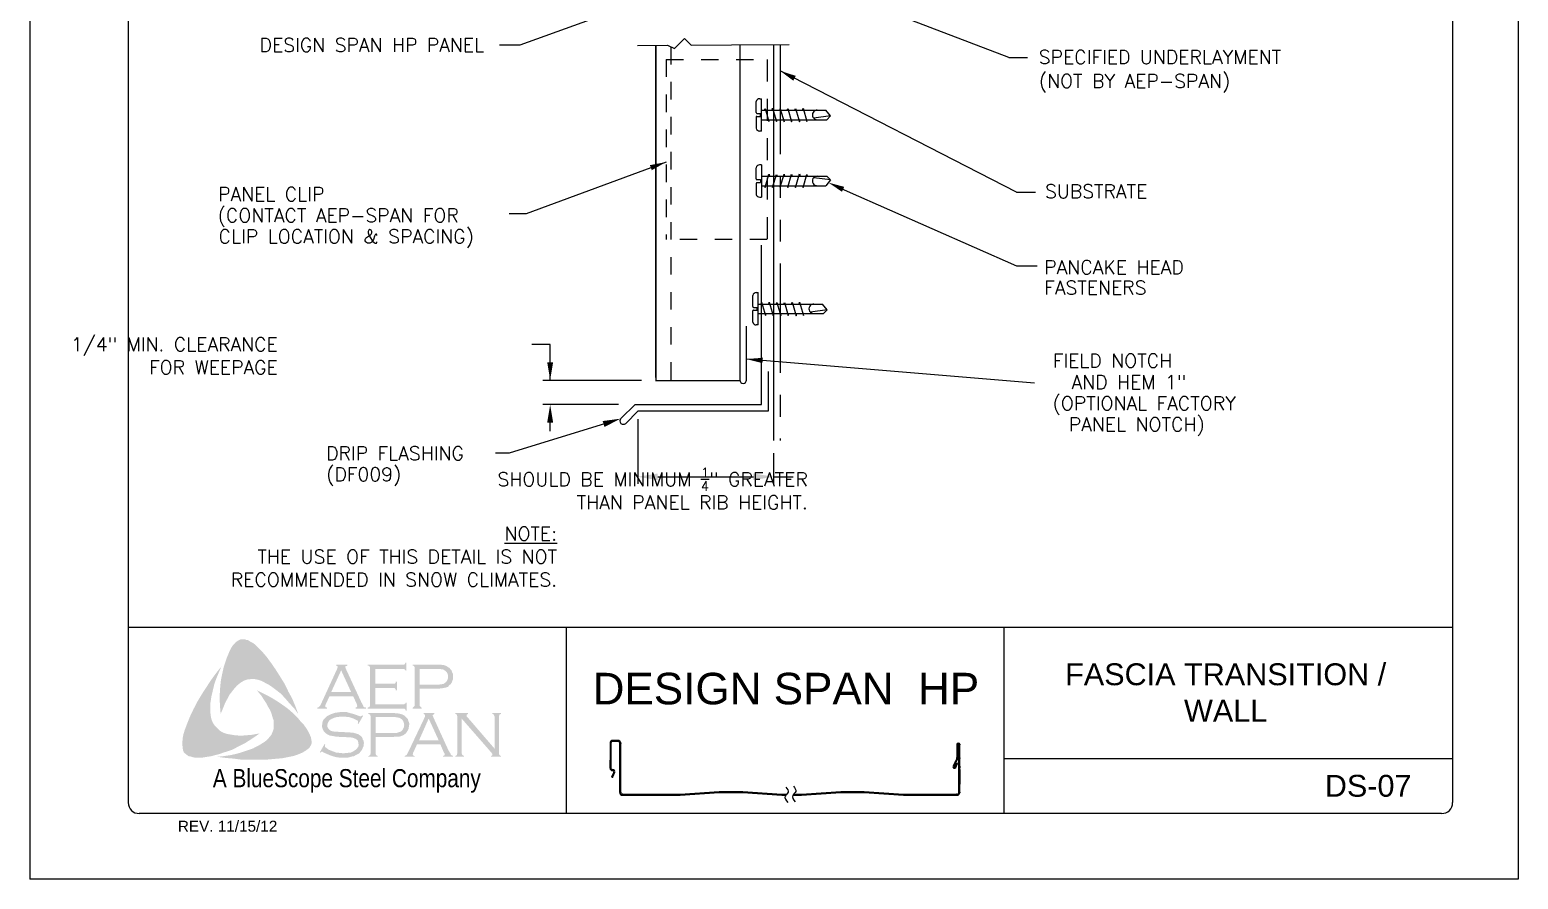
# Model space of a CAD drawing. Extents: x 109.9 to 118.4, y -14.4 to -3.4.
# Drawn here: x 109.86 to 118.36, y -14.43 to -9.58 of the extents above; entities that cross this region are included whole.
import ezdxf
from ezdxf.enums import TextEntityAlignment as Align

# ---------------------------------------------------------------- set-up
doc = ezdxf.new("R2010")
doc.units = 0
doc.header["$LTSCALE"] = 0.5
doc.header["$MEASUREMENT"] = 0
doc.linetypes.add('HIDDEN', pattern=[0.375, 0.25, -0.125])
doc.linetypes.add('PHANTOM', pattern=[2.5, 1.25, -0.25, 0.25, -0.25, 0.25, -0.25])
doc.layers.get('0').update_dxf_attribs({"linetype": 'CONTINUOUS'})
for name, color, linetype in [('BORDER', 9, 'CONTINUOUS'), ('DIM', 4, 'CONTINUOUS'), ('DWG', 2, 'CONTINUOUS'), ('LAYER_1', 160, 'CONTINUOUS')]:
    doc.layers.add(name, color=color, linetype=linetype)
doc.styles.add('ROMAND', font='romand.shx')
doc.styles.get("Standard").update_dxf_attribs({"font": 'romans.shx'})
doc.styles.add('STD', font='simplex.shx', dxfattribs={"height": 0.125})

# ---------------------------------------------------------------- blocks, each defined once
blk = doc.blocks.new('Blue Logo')
at = {"layer": 'LAYER_1'}
for points in [[(-1.7113, 0.8965), (-1.6829, 0.8581), (-1.6566, 0.8197), (-1.6323, 0.7812), (-1.606, 0.7387), (-1.5858, 0.6962), (-1.5635, 0.6557), (-1.5453, 0.6112), (-1.5291, 0.5687), (-1.5514, 0.5991), (-1.5777, 0.6274), (-1.602, 0.6557), (-1.6283, 0.6841), (-1.6566, 0.7063), (-1.687, 0.7286), (-1.7032, 0.7387), (-1.7193, 0.7468), (-1.7376, 0.7569), (-1.7558, 0.763), (-1.774, 0.767), (-1.7881, 0.7691), (-1.8064, 0.767), (-1.8225, 0.765), (-1.8387, 0.7589), (-1.8529, 0.7509), (-1.8671, 0.7407), (-1.8792, 0.7306), (-1.8954, 0.7124), (-1.9096, 0.6942), (-1.9237, 0.676), (-1.9338, 0.6557), (-1.946, 0.6335), (-1.9541, 0.6133), (-1.9723, 0.5687), (-1.9763, 0.6133), (-1.9784, 0.6618), (-1.9763, 0.7063), (-1.9723, 0.7529), (-1.9642, 0.7954), (-1.9541, 0.8399), (-1.9399, 0.8824), (-1.9237, 0.9228), (-1.9116, 0.9471), (-1.9035, 0.9593), (-1.8934, 0.9694), (-1.8853, 0.9795), (-1.8731, 0.9876), (-1.861, 0.9937), (-1.8468, 0.9957), (-1.8367, 0.9957), (-1.8266, 0.9916), (-1.8144, 0.9896), (-1.8064, 0.9836), (-1.7861, 0.9734), (-1.7699, 0.9593), (-1.7537, 0.9431), (-1.7376, 0.9269), (-1.7113, 0.8965)], [(-1.09, 0.7165), (-1.09, 0.6234), (-0.9302, 0.6234), (-0.9241, 0.6234), (-0.9201, 0.6274), (-0.916, 0.6294), (-0.916, 0.6335), (-0.91, 0.6335), (-0.91, 0.587), (-0.916, 0.587), (-0.916, 0.593), (-0.9201, 0.5971), (-0.9241, 0.5991), (-0.9302, 0.5991), (-1.1325, 0.5991), (-1.1325, 0.6052), (-1.1244, 0.6072), (-1.1224, 0.6112), (-1.1204, 0.6133), (-1.1204, 0.6214), (-1.1204, 0.8298), (-1.1204, 0.8358), (-1.1224, 0.8399), (-1.1265, 0.8439), (-1.1325, 0.8439), (-1.1325, 0.85), (-0.9322, 0.85), (-0.9261, 0.85), (-0.9221, 0.852), (-0.9201, 0.8561), (-0.916, 0.8621), (-0.912, 0.8621), (-0.912, 0.8156), (-0.916, 0.8156), (-0.9201, 0.8217), (-0.9221, 0.8237), (-0.9261, 0.8257), (-0.9322, 0.8257), (-1.09, 0.8257), (-1.09, 0.7407), (-0.9868, 0.7407), (-0.9808, 0.7407), (-0.9767, 0.7428), (-0.9727, 0.7468), (-0.9727, 0.7529), (-0.9646, 0.7529), (-0.9646, 0.7043), (-0.9727, 0.7043), (-0.9727, 0.7104), (-0.9767, 0.7144), (-0.9808, 0.7165), (-0.9868, 0.7165), (-1.09, 0.7165)], [(-2.0289, 0.5566), (-2.0249, 0.5384), (-2.0188, 0.5222), (-2.0107, 0.508), (-1.9986, 0.4939), (-1.9864, 0.4817), (-1.9723, 0.4696), (-1.9561, 0.4615), (-1.9399, 0.4554), (-1.9176, 0.4514), (-1.8934, 0.4473), (-1.8691, 0.4453), (-1.8448, 0.4453), (-1.8205, 0.4473), (-1.7962, 0.4494), (-1.7497, 0.4574), (-1.7881, 0.4311), (-1.8286, 0.4048), (-1.8711, 0.3826), (-1.9116, 0.3623), (-1.9561, 0.3482), (-1.9784, 0.3401), (-2.0026, 0.334), (-2.0249, 0.3279), (-2.0492, 0.3239), (-2.0735, 0.3199), (-2.0957, 0.3199), (-2.122, 0.3199), (-2.1321, 0.3219), (-2.1443, 0.3259), (-2.1564, 0.3279), (-2.1645, 0.334), (-2.1746, 0.3421), (-2.1827, 0.3502), (-2.1868, 0.3603), (-2.1888, 0.3704), (-2.1908, 0.3907), (-2.1908, 0.4109), (-2.1888, 0.4332), (-2.1847, 0.4534), (-2.1787, 0.4736), (-2.1645, 0.5121), (-2.1463, 0.5566), (-2.1261, 0.5991), (-2.1038, 0.6416), (-2.0795, 0.6821), (-2.0532, 0.7225), (-2.0269, 0.763), (-1.9986, 0.8014), (-1.9682, 0.8399), (-1.9966, 0.7731), (-2.0087, 0.7387), (-2.0168, 0.7043), (-2.0249, 0.6699), (-2.031, 0.6315), (-2.031, 0.6133), (-2.031, 0.595), (-2.031, 0.5748), (-2.0289, 0.5566)], [(-1.4705, 0.4655), (-1.4603, 0.4433), (-1.4563, 0.4332), (-1.4543, 0.419), (-1.4522, 0.4069), (-1.4543, 0.3967), (-1.4603, 0.3846), (-1.4664, 0.3745), (-1.4826, 0.3623), (-1.5008, 0.3502), (-1.519, 0.3421), (-1.5393, 0.334), (-1.5595, 0.3279), (-1.5797, 0.3239), (-1.6202, 0.3158), (-1.6667, 0.3118), (-1.7113, 0.3077), (-1.7598, 0.3077), (-1.8064, 0.3077), (-1.8529, 0.3077), (-1.8994, 0.3138), (-1.946, 0.3178), (-1.9905, 0.3239), (-1.9541, 0.3279), (-1.9136, 0.334), (-1.8772, 0.3421), (-1.8387, 0.3543), (-1.8023, 0.3664), (-1.7861, 0.3725), (-1.7679, 0.3826), (-1.7517, 0.3907), (-1.7355, 0.4008), (-1.7193, 0.4109), (-1.7032, 0.4251), (-1.693, 0.4372), (-1.6829, 0.4494), (-1.6769, 0.4635), (-1.6708, 0.4797), (-1.6688, 0.4959), (-1.6688, 0.5121), (-1.6688, 0.5303), (-1.6748, 0.5445), (-1.6809, 0.5667), (-1.689, 0.589), (-1.7011, 0.6092), (-1.7113, 0.6294), (-1.7254, 0.6497), (-1.7376, 0.6699), (-1.7659, 0.7043), (-1.7254, 0.6841), (-1.6829, 0.6618), (-1.6404, 0.6355), (-1.6, 0.6072), (-1.5818, 0.593), (-1.5635, 0.5768), (-1.5453, 0.5586), (-1.5291, 0.5424), (-1.513, 0.5222), (-1.4968, 0.506), (-1.4826, 0.4858), (-1.4705, 0.4655)], [(-1.1588, 0.5586), (-1.1851, 0.5121), (-1.1892, 0.5141), (-1.1872, 0.5242), (-1.1872, 0.5283), (-1.1892, 0.5303), (-1.2013, 0.5364), (-1.2195, 0.5445), (-1.2378, 0.5505), (-1.258, 0.5526), (-1.2782, 0.5526), (-1.2944, 0.5526), (-1.3106, 0.5505), (-1.3248, 0.5465), (-1.3389, 0.5404), (-1.3491, 0.5343), (-1.3571, 0.5242), (-1.3612, 0.5161), (-1.3632, 0.504), (-1.3632, 0.4959), (-1.3592, 0.4878), (-1.3531, 0.4797), (-1.345, 0.4736), (-1.3349, 0.4696), (-1.3207, 0.4676), (-1.2782, 0.4655), (-1.2418, 0.4635), (-1.2155, 0.4615), (-1.2013, 0.4574), (-1.1872, 0.4534), (-1.1791, 0.4473), (-1.173, 0.4433), (-1.1669, 0.4372), (-1.1629, 0.4311), (-1.1609, 0.423), (-1.1568, 0.417), (-1.1548, 0.4069), (-1.1548, 0.3988), (-1.1568, 0.3826), (-1.1609, 0.3765), (-1.1629, 0.3684), (-1.1669, 0.3623), (-1.171, 0.3563), (-1.1831, 0.3421), (-1.1912, 0.3381), (-1.2013, 0.334), (-1.2094, 0.3279), (-1.2216, 0.3259), (-1.2438, 0.3199), (-1.2701, 0.3199), (-1.2985, 0.3199), (-1.3126, 0.3219), (-1.3268, 0.3259), (-1.3511, 0.334), (-1.3835, 0.3482), (-1.3936, 0.3543), (-1.3976, 0.3522), (-1.4017, 0.3482), (-1.4057, 0.3502), (-1.3794, 0.3967), (-1.3754, 0.3927), (-1.3774, 0.3826), (-1.3754, 0.3806), (-1.3713, 0.3765), (-1.3551, 0.3644), (-1.3349, 0.3563), (-1.3126, 0.3482), (-1.2924, 0.3462), (-1.2722, 0.3441), (-1.2499, 0.3462), (-1.2297, 0.3482), (-1.2135, 0.3563), (-1.2013, 0.3644), (-1.1932, 0.3725), (-1.1872, 0.3806), (-1.1851, 0.3887), (-1.1851, 0.3967), (-1.1872, 0.4089), (-1.1872, 0.4129), (-1.1912, 0.419), (-1.1993, 0.4251), (-1.2115, 0.4311), (-1.2216, 0.4332), (-1.2297, 0.4352), (-1.2843, 0.4372), (-1.3126, 0.4392), (-1.3349, 0.4433), (-1.3491, 0.4453), (-1.3652, 0.4534), (-1.3713, 0.4574), (-1.3754, 0.4615), (-1.3814, 0.4676), (-1.3855, 0.4736), (-1.3895, 0.4817), (-1.3915, 0.4878), (-1.3936, 0.4959), (-1.3936, 0.502), (-1.3915, 0.5161), (-1.3895, 0.5283), (-1.3835, 0.5384), (-1.3733, 0.5485), (-1.3652, 0.5566), (-1.3551, 0.5606), (-1.345, 0.5667), (-1.3329, 0.5708), (-1.3207, 0.5748), (-1.3066, 0.5768), (-1.2924, 0.5789), (-1.2762, 0.5789), (-1.2519, 0.5789), (-1.2297, 0.5728), (-1.2074, 0.5667), (-1.1811, 0.5566), (-1.173, 0.5546), (-1.169, 0.5566), (-1.1649, 0.5606), (-1.1588, 0.5586)], [(-0.5963, 0.5424), (-0.5963, 0.3462), (-0.5943, 0.3381), (-0.5923, 0.334), (-0.5882, 0.332), (-0.5822, 0.3279), (-0.5822, 0.3239), (-0.6327, 0.3239), (-0.6327, 0.3279), (-0.6267, 0.332), (-0.6226, 0.334), (-0.6226, 0.3381), (-0.6206, 0.3462), (-0.6206, 0.5526), (-0.6226, 0.5586), (-0.6226, 0.5647), (-0.6267, 0.5667), (-0.6327, 0.5687), (-0.6327, 0.5748), (-0.5599, 0.5748), (-0.5599, 0.5687), (-0.568, 0.5647), (-0.568, 0.5627), (-0.568, 0.5606), (-0.568, 0.5546), (-0.5599, 0.5465), (-0.4081, 0.3704), (-0.4081, 0.5526), (-0.4102, 0.5586), (-0.4122, 0.5647), (-0.4142, 0.5667), (-0.4203, 0.5687), (-0.4203, 0.5748), (-0.3717, 0.5748), (-0.3717, 0.5687), (-0.3778, 0.5667), (-0.3798, 0.5647), (-0.3818, 0.5586), (-0.3839, 0.5526), (-0.3839, 0.3462), (-0.3818, 0.3381), (-0.3798, 0.334), (-0.3778, 0.332), (-0.3717, 0.3279), (-0.3717, 0.3239), (-0.4284, 0.3239), (-0.4284, 0.3279), (-0.4223, 0.332), (-0.4203, 0.334), (-0.4203, 0.336), (-0.4223, 0.3421), (-0.4284, 0.3502), (-0.5963, 0.5424)]]:
    blk.add_hatch(color=7, dxfattribs=at).paths.add_polyline_path(points)
h = blk.add_hatch(color=7, dxfattribs=at)
edge = h.paths.add_edge_path(flags=16)
edge.add_spline(control_points=[(-1.2276, 0.6942), (-1.2276, 0.6942), (-1.2843, 0.8176), (-1.2843, 0.8176), (-1.2843, 0.8176), (-1.341, 0.6942), (-1.341, 0.6942), (-1.341, 0.6942), (-1.2276, 0.6942), (-1.2276, 0.6942), (-1.2276, 0.6942), (-1.2276, 0.6942), (-1.2276, 0.6942), (-1.2276, 0.6942), (-1.2276, 0.6942), (-1.2276, 0.6942)], knot_values=[0, 0, 0, 0, 1, 1, 1, 2, 2, 2, 3, 3, 3, 4, 4, 4, 5, 5, 5, 5], degree=3, periodic=0)
edge = h.paths.add_edge_path()
edge.add_spline(control_points=[(-1.2155, 0.6699), (-1.2155, 0.6699), (-1.3511, 0.6699), (-1.3511, 0.6699), (-1.3511, 0.6699), (-1.3733, 0.6214), (-1.3733, 0.6214), (-1.3733, 0.6214), (-1.3733, 0.6214), (-1.3733, 0.6214), (-1.3733, 0.6214), (-1.3754, 0.6133), (-1.3754, 0.6133), (-1.3754, 0.6133), (-1.3754, 0.6133), (-1.3754, 0.6133), (-1.3754, 0.6133), (-1.3754, 0.6112), (-1.3754, 0.6112), (-1.3754, 0.6112), (-1.3733, 0.6072), (-1.3733, 0.6072), (-1.3733, 0.6072), (-1.3652, 0.6052), (-1.3652, 0.6052), (-1.3652, 0.6052), (-1.3652, 0.5991), (-1.3652, 0.5991), (-1.3652, 0.5991), (-1.4199, 0.5991), (-1.4199, 0.5991), (-1.4199, 0.5991), (-1.4199, 0.6052), (-1.4199, 0.6052), (-1.4199, 0.6052), (-1.4199, 0.6052), (-1.4199, 0.6052), (-1.4199, 0.6052), (-1.4138, 0.6072), (-1.4138, 0.6072), (-1.4138, 0.6072), (-1.4098, 0.6112), (-1.4098, 0.6112), (-1.4098, 0.6112), (-1.4098, 0.6112), (-1.4098, 0.6112), (-1.4098, 0.6112), (-1.4037, 0.6173), (-1.4037, 0.6173), (-1.4037, 0.6173), (-1.3976, 0.6294), (-1.3976, 0.6294), (-1.3976, 0.6294), (-1.3066, 0.8277), (-1.3066, 0.8277), (-1.3066, 0.8277), (-1.3066, 0.8277), (-1.3066, 0.8277), (-1.3066, 0.8277), (-1.3045, 0.8358), (-1.3045, 0.8358), (-1.3045, 0.8358), (-1.3045, 0.8358), (-1.3045, 0.8358), (-1.3045, 0.8358), (-1.3045, 0.8399), (-1.3045, 0.8399), (-1.3045, 0.8399), (-1.3066, 0.8419), (-1.3066, 0.8419), (-1.3066, 0.8419), (-1.3126, 0.8439), (-1.3126, 0.8439), (-1.3126, 0.8439), (-1.3126, 0.85), (-1.3126, 0.85), (-1.3126, 0.85), (-1.2499, 0.85), (-1.2499, 0.85), (-1.2499, 0.85), (-1.2499, 0.8439), (-1.2499, 0.8439), (-1.2499, 0.8439), (-1.2499, 0.8439), (-1.2499, 0.8439), (-1.2499, 0.8439), (-1.258, 0.8419), (-1.258, 0.8419), (-1.258, 0.8419), (-1.26, 0.8399), (-1.26, 0.8399), (-1.26, 0.8399), (-1.26, 0.8358), (-1.26, 0.8358), (-1.26, 0.8358), (-1.26, 0.8358), (-1.26, 0.8358), (-1.26, 0.8358), (-1.258, 0.8277), (-1.258, 0.8277), (-1.258, 0.8277), (-1.169, 0.6355), (-1.169, 0.6355), (-1.169, 0.6355), (-1.169, 0.6355), (-1.169, 0.6355), (-1.169, 0.6355), (-1.1609, 0.6214), (-1.1609, 0.6214), (-1.1609, 0.6214), (-1.1568, 0.6112), (-1.1568, 0.6112), (-1.1568, 0.6112), (-1.1568, 0.6112), (-1.1568, 0.6112), (-1.1568, 0.6112), (-1.1528, 0.6072), (-1.1528, 0.6072), (-1.1528, 0.6072), (-1.1427, 0.6052), (-1.1427, 0.6052), (-1.1427, 0.6052), (-1.1427, 0.5991), (-1.1427, 0.5991), (-1.1427, 0.5991), (-1.2013, 0.5991), (-1.2013, 0.5991), (-1.2013, 0.5991), (-1.2013, 0.6052), (-1.2013, 0.6052), (-1.2013, 0.6052), (-1.2013, 0.6052), (-1.2013, 0.6052), (-1.2013, 0.6052), (-1.1973, 0.6072), (-1.1973, 0.6072), (-1.1973, 0.6072), (-1.1953, 0.6072), (-1.1953, 0.6072), (-1.1953, 0.6072), (-1.1932, 0.6112), (-1.1932, 0.6112), (-1.1932, 0.6112), (-1.1912, 0.6133), (-1.1912, 0.6133), (-1.1912, 0.6133), (-1.1912, 0.6133), (-1.1912, 0.6133), (-1.1912, 0.6133), (-1.1932, 0.6173), (-1.1932, 0.6173), (-1.1932, 0.6173), (-1.1953, 0.6254), (-1.1953, 0.6254), (-1.1953, 0.6254), (-1.2155, 0.6699), (-1.2155, 0.6699), (-1.2155, 0.6699), (-1.2155, 0.6699), (-1.2155, 0.6699), (-1.2155, 0.6699), (-1.2155, 0.6699), (-1.2155, 0.6699)], knot_values=[0, 0, 0, 0, 1, 1, 1, 2, 2, 2, 3, 3, 3, 4, 4, 4, 5, 5, 5, 6, 6, 6, 7, 7, 7, 8, 8, 8, 9, 9, 9, 10, 10, 10, 11, 11, 11, 12, 12, 12, 13, 13, 13, 14, 14, 14, 15, 15, 15, 16, 16, 16, 17, 17, 17, 18, 18, 18, 19, 19, 19, 20, 20, 20, 21, 21, 21, 22, 22, 22, 23, 23, 23, 24, 24, 24, 25, 25, 25, 26, 26, 26, 27, 27, 27, 28, 28, 28, 29, 29, 29, 30, 30, 30, 31, 31, 31, 32, 32, 32, 33, 33, 33, 34, 34, 34, 35, 35, 35, 36, 36, 36, 37, 37, 37, 38, 38, 38, 39, 39, 39, 40, 40, 40, 41, 41, 41, 42, 42, 42, 43, 43, 43, 44, 44, 44, 45, 45, 45, 46, 46, 46, 47, 47, 47, 48, 48, 48, 49, 49, 49, 50, 50, 50, 51, 51, 51, 52, 52, 52, 53, 53, 53, 54, 54, 54, 54], degree=3, periodic=0)
h = blk.add_hatch(color=7, dxfattribs=at)
edge = h.paths.add_edge_path(flags=16)
edge.add_spline(control_points=[(-0.8351, 0.7367), (-0.8351, 0.7367), (-0.742, 0.7367), (-0.742, 0.7367), (-0.742, 0.7367), (-0.742, 0.7367), (-0.742, 0.7367), (-0.742, 0.7367), (-0.7238, 0.7367), (-0.7238, 0.7367), (-0.7238, 0.7367), (-0.7096, 0.7387), (-0.7096, 0.7387), (-0.7096, 0.7387), (-0.7096, 0.7387), (-0.7096, 0.7387), (-0.7096, 0.7387), (-0.6995, 0.7407), (-0.6995, 0.7407), (-0.6995, 0.7407), (-0.6934, 0.7448), (-0.6934, 0.7448), (-0.6934, 0.7448), (-0.6934, 0.7448), (-0.6934, 0.7448), (-0.6934, 0.7448), (-0.6854, 0.7509), (-0.6854, 0.7509), (-0.6854, 0.7509), (-0.6793, 0.7589), (-0.6793, 0.7589), (-0.6793, 0.7589), (-0.6752, 0.7691), (-0.6752, 0.7691), (-0.6752, 0.7691), (-0.6732, 0.7812), (-0.6732, 0.7812), (-0.6732, 0.7812), (-0.6732, 0.7812), (-0.6732, 0.7812), (-0.6732, 0.7812), (-0.6752, 0.7933), (-0.6752, 0.7933), (-0.6752, 0.7933), (-0.6793, 0.8035), (-0.6793, 0.8035), (-0.6793, 0.8035), (-0.6854, 0.8116), (-0.6854, 0.8116), (-0.6854, 0.8116), (-0.6934, 0.8176), (-0.6934, 0.8176), (-0.6934, 0.8176), (-0.6934, 0.8176), (-0.6934, 0.8176), (-0.6934, 0.8176), (-0.6995, 0.8217), (-0.6995, 0.8217), (-0.6995, 0.8217), (-0.7096, 0.8237), (-0.7096, 0.8237), (-0.7096, 0.8237), (-0.7096, 0.8237), (-0.7096, 0.8237), (-0.7096, 0.8237), (-0.7238, 0.8257), (-0.7238, 0.8257), (-0.7238, 0.8257), (-0.742, 0.8257), (-0.742, 0.8257), (-0.742, 0.8257), (-0.8351, 0.8257), (-0.8351, 0.8257), (-0.8351, 0.8257), (-0.8351, 0.7367), (-0.8351, 0.7367), (-0.8351, 0.7367), (-0.8351, 0.7367), (-0.8351, 0.7367), (-0.8351, 0.7367), (-0.8351, 0.7367), (-0.8351, 0.7367)], knot_values=[0, 0, 0, 0, 1, 1, 1, 2, 2, 2, 3, 3, 3, 4, 4, 4, 5, 5, 5, 6, 6, 6, 7, 7, 7, 8, 8, 8, 9, 9, 9, 10, 10, 10, 11, 11, 11, 12, 12, 12, 13, 13, 13, 14, 14, 14, 15, 15, 15, 16, 16, 16, 17, 17, 17, 18, 18, 18, 19, 19, 19, 20, 20, 20, 21, 21, 21, 22, 22, 22, 23, 23, 23, 24, 24, 24, 25, 25, 25, 26, 26, 26, 27, 27, 27, 27], degree=3, periodic=0)
edge = h.paths.add_edge_path()
edge.add_spline(control_points=[(-0.8351, 0.7124), (-0.8351, 0.7124), (-0.8351, 0.6193), (-0.8351, 0.6193), (-0.8351, 0.6193), (-0.8351, 0.6193), (-0.8351, 0.6193), (-0.8351, 0.6193), (-0.8351, 0.6133), (-0.8351, 0.6133), (-0.8351, 0.6133), (-0.8331, 0.6112), (-0.8331, 0.6112), (-0.8331, 0.6112), (-0.8331, 0.6112), (-0.8331, 0.6112), (-0.8331, 0.6112), (-0.829, 0.6072), (-0.829, 0.6072), (-0.829, 0.6072), (-0.825, 0.6052), (-0.825, 0.6052), (-0.825, 0.6052), (-0.825, 0.5991), (-0.825, 0.5991), (-0.825, 0.5991), (-0.8756, 0.5991), (-0.8756, 0.5991), (-0.8756, 0.5991), (-0.8756, 0.6052), (-0.8756, 0.6052), (-0.8756, 0.6052), (-0.8756, 0.6052), (-0.8756, 0.6052), (-0.8756, 0.6052), (-0.8715, 0.6072), (-0.8715, 0.6072), (-0.8715, 0.6072), (-0.8675, 0.6112), (-0.8675, 0.6112), (-0.8675, 0.6112), (-0.8675, 0.6112), (-0.8675, 0.6112), (-0.8675, 0.6112), (-0.8654, 0.6133), (-0.8654, 0.6133), (-0.8654, 0.6133), (-0.8654, 0.6193), (-0.8654, 0.6193), (-0.8654, 0.6193), (-0.8654, 0.8318), (-0.8654, 0.8318), (-0.8654, 0.8318), (-0.8654, 0.8318), (-0.8654, 0.8318), (-0.8654, 0.8318), (-0.8654, 0.8358), (-0.8654, 0.8358), (-0.8654, 0.8358), (-0.8675, 0.8399), (-0.8675, 0.8399), (-0.8675, 0.8399), (-0.8675, 0.8399), (-0.8675, 0.8399), (-0.8675, 0.8399), (-0.8715, 0.8439), (-0.8715, 0.8439), (-0.8715, 0.8439), (-0.8756, 0.8439), (-0.8756, 0.8439), (-0.8756, 0.8439), (-0.8756, 0.85), (-0.8756, 0.85), (-0.8756, 0.85), (-0.744, 0.85), (-0.744, 0.85), (-0.744, 0.85), (-0.744, 0.85), (-0.744, 0.85), (-0.744, 0.85), (-0.7198, 0.85), (-0.7198, 0.85), (-0.7198, 0.85), (-0.6995, 0.848), (-0.6995, 0.848), (-0.6995, 0.848), (-0.6995, 0.848), (-0.6995, 0.848), (-0.6995, 0.848), (-0.6854, 0.8439), (-0.6854, 0.8439), (-0.6854, 0.8439), (-0.6732, 0.8358), (-0.6732, 0.8358), (-0.6732, 0.8358), (-0.6732, 0.8358), (-0.6732, 0.8358), (-0.6732, 0.8358), (-0.6671, 0.8318), (-0.6671, 0.8318), (-0.6671, 0.8318), (-0.6631, 0.8277), (-0.6631, 0.8277), (-0.6631, 0.8277), (-0.653, 0.8156), (-0.653, 0.8156), (-0.653, 0.8156), (-0.653, 0.8156), (-0.653, 0.8156), (-0.653, 0.8156), (-0.651, 0.8075), (-0.651, 0.8075), (-0.651, 0.8075), (-0.6469, 0.7994), (-0.6469, 0.7994), (-0.6469, 0.7994), (-0.6449, 0.7913), (-0.6449, 0.7913), (-0.6449, 0.7913), (-0.6449, 0.7812), (-0.6449, 0.7812), (-0.6449, 0.7812), (-0.6449, 0.7812), (-0.6449, 0.7812), (-0.6449, 0.7812), (-0.6449, 0.7691), (-0.6449, 0.7691), (-0.6449, 0.7691), (-0.6489, 0.7589), (-0.6489, 0.7589), (-0.6489, 0.7589), (-0.653, 0.7468), (-0.653, 0.7468), (-0.653, 0.7468), (-0.659, 0.7387), (-0.659, 0.7387), (-0.659, 0.7387), (-0.659, 0.7387), (-0.659, 0.7387), (-0.659, 0.7387), (-0.6671, 0.7326), (-0.6671, 0.7326), (-0.6671, 0.7326), (-0.6732, 0.7245), (-0.6732, 0.7245), (-0.6732, 0.7245), (-0.6813, 0.7205), (-0.6813, 0.7205), (-0.6813, 0.7205), (-0.6914, 0.7185), (-0.6914, 0.7185), (-0.6914, 0.7185), (-0.6914, 0.7185), (-0.6914, 0.7185), (-0.6914, 0.7185), (-0.7015, 0.7165), (-0.7015, 0.7165), (-0.7015, 0.7165), (-0.7137, 0.7144), (-0.7137, 0.7144), (-0.7137, 0.7144), (-0.744, 0.7124), (-0.744, 0.7124), (-0.744, 0.7124), (-0.8351, 0.7124), (-0.8351, 0.7124), (-0.8351, 0.7124), (-0.8351, 0.7124), (-0.8351, 0.7124), (-0.8351, 0.7124), (-0.8351, 0.7124), (-0.8351, 0.7124)], knot_values=[0, 0, 0, 0, 1, 1, 1, 2, 2, 2, 3, 3, 3, 4, 4, 4, 5, 5, 5, 6, 6, 6, 7, 7, 7, 8, 8, 8, 9, 9, 9, 10, 10, 10, 11, 11, 11, 12, 12, 12, 13, 13, 13, 14, 14, 14, 15, 15, 15, 16, 16, 16, 17, 17, 17, 18, 18, 18, 19, 19, 19, 20, 20, 20, 21, 21, 21, 22, 22, 22, 23, 23, 23, 24, 24, 24, 25, 25, 25, 26, 26, 26, 27, 27, 27, 28, 28, 28, 29, 29, 29, 30, 30, 30, 31, 31, 31, 32, 32, 32, 33, 33, 33, 34, 34, 34, 35, 35, 35, 36, 36, 36, 37, 37, 37, 38, 38, 38, 39, 39, 39, 40, 40, 40, 41, 41, 41, 42, 42, 42, 43, 43, 43, 44, 44, 44, 45, 45, 45, 46, 46, 46, 47, 47, 47, 48, 48, 48, 49, 49, 49, 50, 50, 50, 51, 51, 51, 52, 52, 52, 53, 53, 53, 54, 54, 54, 55, 55, 55, 56, 56, 56, 57, 57, 57, 57], degree=3, periodic=0)
h = blk.add_hatch(color=7, dxfattribs=at)
edge = h.paths.add_edge_path(flags=16)
edge.add_spline(control_points=[(-1.088, 0.4595), (-1.088, 0.4595), (-0.9929, 0.4595), (-0.9929, 0.4595), (-0.9929, 0.4595), (-0.9929, 0.4595), (-0.9929, 0.4595), (-0.9929, 0.4595), (-0.9747, 0.4595), (-0.9747, 0.4595), (-0.9747, 0.4595), (-0.9626, 0.4615), (-0.9626, 0.4615), (-0.9626, 0.4615), (-0.9626, 0.4615), (-0.9626, 0.4615), (-0.9626, 0.4615), (-0.9525, 0.4655), (-0.9525, 0.4655), (-0.9525, 0.4655), (-0.9444, 0.4676), (-0.9444, 0.4676), (-0.9444, 0.4676), (-0.9444, 0.4676), (-0.9444, 0.4676), (-0.9444, 0.4676), (-0.9363, 0.4736), (-0.9363, 0.4736), (-0.9363, 0.4736), (-0.9302, 0.4838), (-0.9302, 0.4838), (-0.9302, 0.4838), (-0.9261, 0.4939), (-0.9261, 0.4939), (-0.9261, 0.4939), (-0.9241, 0.506), (-0.9241, 0.506), (-0.9241, 0.506), (-0.9241, 0.506), (-0.9241, 0.506), (-0.9241, 0.506), (-0.9261, 0.5161), (-0.9261, 0.5161), (-0.9261, 0.5161), (-0.9302, 0.5283), (-0.9302, 0.5283), (-0.9302, 0.5283), (-0.9363, 0.5364), (-0.9363, 0.5364), (-0.9363, 0.5364), (-0.9444, 0.5424), (-0.9444, 0.5424), (-0.9444, 0.5424), (-0.9444, 0.5424), (-0.9444, 0.5424), (-0.9444, 0.5424), (-0.9525, 0.5465), (-0.9525, 0.5465), (-0.9525, 0.5465), (-0.9626, 0.5485), (-0.9626, 0.5485), (-0.9626, 0.5485), (-0.9626, 0.5485), (-0.9626, 0.5485), (-0.9626, 0.5485), (-0.9747, 0.5505), (-0.9747, 0.5505), (-0.9747, 0.5505), (-0.9929, 0.5505), (-0.9929, 0.5505), (-0.9929, 0.5505), (-1.088, 0.5505), (-1.088, 0.5505), (-1.088, 0.5505), (-1.088, 0.4595), (-1.088, 0.4595), (-1.088, 0.4595), (-1.088, 0.4595), (-1.088, 0.4595), (-1.088, 0.4595), (-1.088, 0.4595), (-1.088, 0.4595)], knot_values=[0, 0, 0, 0, 1, 1, 1, 2, 2, 2, 3, 3, 3, 4, 4, 4, 5, 5, 5, 6, 6, 6, 7, 7, 7, 8, 8, 8, 9, 9, 9, 10, 10, 10, 11, 11, 11, 12, 12, 12, 13, 13, 13, 14, 14, 14, 15, 15, 15, 16, 16, 16, 17, 17, 17, 18, 18, 18, 19, 19, 19, 20, 20, 20, 21, 21, 21, 22, 22, 22, 23, 23, 23, 24, 24, 24, 25, 25, 25, 26, 26, 26, 27, 27, 27, 27], degree=3, periodic=0)
edge = h.paths.add_edge_path()
edge.add_spline(control_points=[(-1.088, 0.4372), (-1.088, 0.4372), (-1.088, 0.3421), (-1.088, 0.3421), (-1.088, 0.3421), (-1.088, 0.3421), (-1.088, 0.3421), (-1.088, 0.3421), (-1.086, 0.3381), (-1.086, 0.3381), (-1.086, 0.3381), (-1.084, 0.334), (-1.084, 0.334), (-1.084, 0.334), (-1.084, 0.334), (-1.084, 0.334), (-1.084, 0.334), (-1.082, 0.332), (-1.082, 0.332), (-1.082, 0.332), (-1.0759, 0.3279), (-1.0759, 0.3279), (-1.0759, 0.3279), (-1.0759, 0.3239), (-1.0759, 0.3239), (-1.0759, 0.3239), (-1.1285, 0.3239), (-1.1285, 0.3239), (-1.1285, 0.3239), (-1.1285, 0.3279), (-1.1285, 0.3279), (-1.1285, 0.3279), (-1.1285, 0.3279), (-1.1285, 0.3279), (-1.1285, 0.3279), (-1.1224, 0.332), (-1.1224, 0.332), (-1.1224, 0.332), (-1.1184, 0.334), (-1.1184, 0.334), (-1.1184, 0.334), (-1.1184, 0.334), (-1.1184, 0.334), (-1.1184, 0.334), (-1.1184, 0.3381), (-1.1184, 0.3381), (-1.1184, 0.3381), (-1.1164, 0.3421), (-1.1164, 0.3421), (-1.1164, 0.3421), (-1.1164, 0.5566), (-1.1164, 0.5566), (-1.1164, 0.5566), (-1.1164, 0.5566), (-1.1164, 0.5566), (-1.1164, 0.5566), (-1.1184, 0.5606), (-1.1184, 0.5606), (-1.1184, 0.5606), (-1.1184, 0.5647), (-1.1184, 0.5647), (-1.1184, 0.5647), (-1.1184, 0.5647), (-1.1184, 0.5647), (-1.1184, 0.5647), (-1.1224, 0.5667), (-1.1224, 0.5667), (-1.1224, 0.5667), (-1.1285, 0.5687), (-1.1285, 0.5687), (-1.1285, 0.5687), (-1.1285, 0.5748), (-1.1285, 0.5748), (-1.1285, 0.5748), (-0.997, 0.5748), (-0.997, 0.5748), (-0.997, 0.5748), (-0.997, 0.5748), (-0.997, 0.5748), (-0.997, 0.5748), (-0.9727, 0.5728), (-0.9727, 0.5728), (-0.9727, 0.5728), (-0.9525, 0.5708), (-0.9525, 0.5708), (-0.9525, 0.5708), (-0.9525, 0.5708), (-0.9525, 0.5708), (-0.9525, 0.5708), (-0.9383, 0.5667), (-0.9383, 0.5667), (-0.9383, 0.5667), (-0.9241, 0.5606), (-0.9241, 0.5606), (-0.9241, 0.5606), (-0.9241, 0.5606), (-0.9241, 0.5606), (-0.9241, 0.5606), (-0.9201, 0.5566), (-0.9201, 0.5566), (-0.9201, 0.5566), (-0.914, 0.5505), (-0.914, 0.5505), (-0.914, 0.5505), (-0.9039, 0.5404), (-0.9039, 0.5404), (-0.9039, 0.5404), (-0.9039, 0.5404), (-0.9039, 0.5404), (-0.9039, 0.5404), (-0.9019, 0.5323), (-0.9019, 0.5323), (-0.9019, 0.5323), (-0.8978, 0.5222), (-0.8978, 0.5222), (-0.8978, 0.5222), (-0.8958, 0.5161), (-0.8958, 0.5161), (-0.8958, 0.5161), (-0.8958, 0.506), (-0.8958, 0.506), (-0.8958, 0.506), (-0.8958, 0.506), (-0.8958, 0.506), (-0.8958, 0.506), (-0.8978, 0.4939), (-0.8978, 0.4939), (-0.8978, 0.4939), (-0.8998, 0.4817), (-0.8998, 0.4817), (-0.8998, 0.4817), (-0.9059, 0.4716), (-0.9059, 0.4716), (-0.9059, 0.4716), (-0.912, 0.4615), (-0.912, 0.4615), (-0.912, 0.4615), (-0.912, 0.4615), (-0.912, 0.4615), (-0.912, 0.4615), (-0.9181, 0.4554), (-0.9181, 0.4554), (-0.9181, 0.4554), (-0.9261, 0.4494), (-0.9261, 0.4494), (-0.9261, 0.4494), (-0.9342, 0.4453), (-0.9342, 0.4453), (-0.9342, 0.4453), (-0.9444, 0.4413), (-0.9444, 0.4413), (-0.9444, 0.4413), (-0.9444, 0.4413), (-0.9444, 0.4413), (-0.9444, 0.4413), (-0.9525, 0.4392), (-0.9525, 0.4392), (-0.9525, 0.4392), (-0.9646, 0.4392), (-0.9646, 0.4392), (-0.9646, 0.4392), (-0.997, 0.4372), (-0.997, 0.4372), (-0.997, 0.4372), (-1.088, 0.4372), (-1.088, 0.4372), (-1.088, 0.4372), (-1.088, 0.4372), (-1.088, 0.4372), (-1.088, 0.4372), (-1.088, 0.4372), (-1.088, 0.4372)], knot_values=[0, 0, 0, 0, 1, 1, 1, 2, 2, 2, 3, 3, 3, 4, 4, 4, 5, 5, 5, 6, 6, 6, 7, 7, 7, 8, 8, 8, 9, 9, 9, 10, 10, 10, 11, 11, 11, 12, 12, 12, 13, 13, 13, 14, 14, 14, 15, 15, 15, 16, 16, 16, 17, 17, 17, 18, 18, 18, 19, 19, 19, 20, 20, 20, 21, 21, 21, 22, 22, 22, 23, 23, 23, 24, 24, 24, 25, 25, 25, 26, 26, 26, 27, 27, 27, 28, 28, 28, 29, 29, 29, 30, 30, 30, 31, 31, 31, 32, 32, 32, 33, 33, 33, 34, 34, 34, 35, 35, 35, 36, 36, 36, 37, 37, 37, 38, 38, 38, 39, 39, 39, 40, 40, 40, 41, 41, 41, 42, 42, 42, 43, 43, 43, 44, 44, 44, 45, 45, 45, 46, 46, 46, 47, 47, 47, 48, 48, 48, 49, 49, 49, 50, 50, 50, 51, 51, 51, 52, 52, 52, 53, 53, 53, 54, 54, 54, 55, 55, 55, 56, 56, 56, 57, 57, 57, 57], degree=3, periodic=0)
h = blk.add_hatch(color=7, dxfattribs=at)
edge = h.paths.add_edge_path(flags=16)
edge.add_spline(control_points=[(-0.7278, 0.419), (-0.7278, 0.419), (-0.7845, 0.5424), (-0.7845, 0.5424), (-0.7845, 0.5424), (-0.8391, 0.419), (-0.8391, 0.419), (-0.8391, 0.419), (-0.7278, 0.419), (-0.7278, 0.419), (-0.7278, 0.419), (-0.7278, 0.419), (-0.7278, 0.419), (-0.7278, 0.419), (-0.7278, 0.419), (-0.7278, 0.419)], knot_values=[0, 0, 0, 0, 1, 1, 1, 2, 2, 2, 3, 3, 3, 4, 4, 4, 5, 5, 5, 5], degree=3, periodic=0)
edge = h.paths.add_edge_path()
edge.add_spline(control_points=[(-0.7177, 0.3947), (-0.7177, 0.3947), (-0.8513, 0.3947), (-0.8513, 0.3947), (-0.8513, 0.3947), (-0.8735, 0.3462), (-0.8735, 0.3462), (-0.8735, 0.3462), (-0.8735, 0.3462), (-0.8735, 0.3462), (-0.8735, 0.3462), (-0.8756, 0.336), (-0.8756, 0.336), (-0.8756, 0.336), (-0.8756, 0.336), (-0.8756, 0.336), (-0.8756, 0.336), (-0.8756, 0.334), (-0.8756, 0.334), (-0.8756, 0.334), (-0.8735, 0.332), (-0.8735, 0.332), (-0.8735, 0.332), (-0.8654, 0.3279), (-0.8654, 0.3279), (-0.8654, 0.3279), (-0.8654, 0.3239), (-0.8654, 0.3239), (-0.8654, 0.3239), (-0.9221, 0.3239), (-0.9221, 0.3239), (-0.9221, 0.3239), (-0.9221, 0.3279), (-0.9221, 0.3279), (-0.9221, 0.3279), (-0.9221, 0.3279), (-0.9221, 0.3279), (-0.9221, 0.3279), (-0.916, 0.332), (-0.916, 0.332), (-0.916, 0.332), (-0.91, 0.334), (-0.91, 0.334), (-0.91, 0.334), (-0.91, 0.334), (-0.91, 0.334), (-0.91, 0.334), (-0.9059, 0.3421), (-0.9059, 0.3421), (-0.9059, 0.3421), (-0.8998, 0.3543), (-0.8998, 0.3543), (-0.8998, 0.3543), (-0.8068, 0.5505), (-0.8068, 0.5505), (-0.8068, 0.5505), (-0.8068, 0.5505), (-0.8068, 0.5505), (-0.8068, 0.5505), (-0.8047, 0.5606), (-0.8047, 0.5606), (-0.8047, 0.5606), (-0.8047, 0.5606), (-0.8047, 0.5606), (-0.8047, 0.5606), (-0.8047, 0.5647), (-0.8047, 0.5647), (-0.8047, 0.5647), (-0.8068, 0.5647), (-0.8068, 0.5647), (-0.8068, 0.5647), (-0.8128, 0.5687), (-0.8128, 0.5687), (-0.8128, 0.5687), (-0.8128, 0.5748), (-0.8128, 0.5748), (-0.8128, 0.5748), (-0.7521, 0.5748), (-0.7521, 0.5748), (-0.7521, 0.5748), (-0.7521, 0.5687), (-0.7521, 0.5687), (-0.7521, 0.5687), (-0.7521, 0.5687), (-0.7521, 0.5687), (-0.7521, 0.5687), (-0.7582, 0.5647), (-0.7582, 0.5647), (-0.7582, 0.5647), (-0.7602, 0.5647), (-0.7602, 0.5647), (-0.7602, 0.5647), (-0.7622, 0.5606), (-0.7622, 0.5606), (-0.7622, 0.5606), (-0.7622, 0.5606), (-0.7622, 0.5606), (-0.7622, 0.5606), (-0.7582, 0.5505), (-0.7582, 0.5505), (-0.7582, 0.5505), (-0.6712, 0.3603), (-0.6712, 0.3603), (-0.6712, 0.3603), (-0.6712, 0.3603), (-0.6712, 0.3603), (-0.6712, 0.3603), (-0.6611, 0.3441), (-0.6611, 0.3441), (-0.6611, 0.3441), (-0.657, 0.334), (-0.657, 0.334), (-0.657, 0.334), (-0.657, 0.334), (-0.657, 0.334), (-0.657, 0.334), (-0.651, 0.332), (-0.651, 0.332), (-0.651, 0.332), (-0.6449, 0.3279), (-0.6449, 0.3279), (-0.6449, 0.3279), (-0.6449, 0.3239), (-0.6449, 0.3239), (-0.6449, 0.3239), (-0.7036, 0.3239), (-0.7036, 0.3239), (-0.7036, 0.3239), (-0.7036, 0.3279), (-0.7036, 0.3279), (-0.7036, 0.3279), (-0.7036, 0.3279), (-0.7036, 0.3279), (-0.7036, 0.3279), (-0.6995, 0.33), (-0.6995, 0.33), (-0.6995, 0.33), (-0.6955, 0.332), (-0.6955, 0.332), (-0.6955, 0.332), (-0.6934, 0.334), (-0.6934, 0.334), (-0.6934, 0.334), (-0.6934, 0.3381), (-0.6934, 0.3381), (-0.6934, 0.3381), (-0.6934, 0.3381), (-0.6934, 0.3381), (-0.6934, 0.3381), (-0.6934, 0.3421), (-0.6934, 0.3421), (-0.6934, 0.3421), (-0.6975, 0.3482), (-0.6975, 0.3482), (-0.6975, 0.3482), (-0.7177, 0.3947), (-0.7177, 0.3947), (-0.7177, 0.3947), (-0.7177, 0.3947), (-0.7177, 0.3947), (-0.7177, 0.3947), (-0.7177, 0.3947), (-0.7177, 0.3947)], knot_values=[0, 0, 0, 0, 1, 1, 1, 2, 2, 2, 3, 3, 3, 4, 4, 4, 5, 5, 5, 6, 6, 6, 7, 7, 7, 8, 8, 8, 9, 9, 9, 10, 10, 10, 11, 11, 11, 12, 12, 12, 13, 13, 13, 14, 14, 14, 15, 15, 15, 16, 16, 16, 17, 17, 17, 18, 18, 18, 19, 19, 19, 20, 20, 20, 21, 21, 21, 22, 22, 22, 23, 23, 23, 24, 24, 24, 25, 25, 25, 26, 26, 26, 27, 27, 27, 28, 28, 28, 29, 29, 29, 30, 30, 30, 31, 31, 31, 32, 32, 32, 33, 33, 33, 34, 34, 34, 35, 35, 35, 36, 36, 36, 37, 37, 37, 38, 38, 38, 39, 39, 39, 40, 40, 40, 41, 41, 41, 42, 42, 42, 43, 43, 43, 44, 44, 44, 45, 45, 45, 46, 46, 46, 47, 47, 47, 48, 48, 48, 49, 49, 49, 50, 50, 50, 51, 51, 51, 52, 52, 52, 53, 53, 53, 54, 54, 54, 54], degree=3, periodic=0)
at = {"insert": (-2.0171, 0.2538), "char_height": 0.103589, "width": 1.555185, "attachment_point": 1, "style": 'STD'}
blk.add_mtext('{\\fArial Narrow|b0|i0|c0|p34;A BlueScope Steel Company}', dxfattribs=at)

msp = doc.modelspace()

# ---------------------------------------------------------------- linework, layer by layer
at = {"layer": 'BORDER'}
for p, q in [((109.8565, -3.4315), (109.8565, -14.4315)), ((118.3565, -3.4315), (118.3565, -14.4315)), ((110.419, -3.869), (110.419, -13.994)), ((117.9815, -3.869), (117.9815, -13.994)), ((117.9815, -12.994), (110.419, -12.994)), ((112.919, -12.994), (112.919, -14.0565)), ((115.419, -12.994), (115.419, -14.0565)), ((113.1701, -13.6553), (113.1701, -13.7981)), ((113.1755, -13.6553), (113.1755, -13.7981)), ((113.2145, -13.6388), (113.1866, -13.6388)), ((113.2145, -13.6442), (113.1866, -13.6442)), ((113.2256, -13.9355), (113.2256, -13.6553)), ((113.2309, -13.9355), (113.2309, -13.6553)), ((115.1508, -13.6625), (115.1508, -13.7373)), ((115.1562, -13.6625), (115.1562, -13.7373)), ((115.1592, -13.6594), (115.1592, -13.6594)), ((115.1623, -13.9355), (115.1623, -13.6625)), ((115.1676, -13.9355), (115.1676, -13.6625)), ((113.1701, -13.7981), (113.1701, -13.7509)), ((115.1498, -13.742), (115.129, -13.7866)), ((115.1546, -13.7442), (115.1338, -13.7889)), ((115.1394, -13.7914), (115.1505, -13.7676)), ((115.1442, -13.7937), (115.1553, -13.7699)), ((115.1553, -13.7699), (115.1505, -13.7676)), ((117.9815, -13.744), (115.419, -13.744)), ((113.1912, -13.8207), (113.1789, -13.847)), ((113.1838, -13.8492), (113.1789, -13.847)), ((113.1831, -13.8052), (113.1838, -13.8051)), ((113.1835, -13.8105), (113.1842, -13.8105)), ((113.196, -13.8229), (113.1838, -13.8492)), ((115.133, -13.7978), (115.133, -13.7978)), ((115.1353, -13.7929), (115.1353, -13.7929)), ((115.1676, -13.8054), (115.1676, -13.8885)), ((113.5702, -13.9466), (113.7939, -13.9315)), ((113.5702, -13.9519), (113.7939, -13.9369)), ((113.7939, -13.9315), (113.928, -13.9315)), ((113.7939, -13.9369), (113.928, -13.9369)), ((113.928, -13.9315), (114.1517, -13.9466)), ((113.928, -13.9369), (114.1517, -13.9519)), ((114.2638, -13.9466), (114.4875, -13.9315)), ((114.2638, -13.9519), (114.4875, -13.9369)), ((114.4875, -13.9315), (114.6216, -13.9315)), ((114.4875, -13.9369), (114.6216, -13.9369)), ((114.6216, -13.9315), (114.8453, -13.9466)), ((114.6216, -13.9369), (114.8453, -13.9519)), ((113.242, -13.9466), (113.5702, -13.9466)), ((113.242, -13.9519), (113.5702, -13.9519)), ((114.1517, -13.9466), (114.1788, -13.9466)), ((114.1517, -13.9519), (114.1737, -13.9519)), ((114.2134, -13.9519), (114.2638, -13.9519)), ((114.2172, -13.9466), (114.2638, -13.9466)), ((114.8453, -13.9466), (115.1512, -13.9466)), ((114.8453, -13.9519), (115.1512, -13.9519)), ((117.919, -14.0565), (110.4815, -14.0565)), ((118.3565, -14.4315), (109.8565, -14.4315))]:
    msp.add_line(p, q, dxfattribs=at)
for centre, radius, start, end in [((113.1866, -13.6553), 0.0165, 90, 180), ((113.1866, -13.6553), 0.0111, 90, 180), ((113.2145, -13.6553), 0.0165, 0, 90), ((113.2145, -13.6553), 0.0111, 0, 90), ((115.1592, -13.6625), 0.00841, 90, 180), ((115.1592, -13.6625), 0.00304, 90, 180), ((115.1592, -13.6625), 0.00841, 0, 90), ((115.1592, -13.6625), 0.00304, 360, 90), ((115.1397, -13.7373), 0.0111, 335, 0), ((115.1397, -13.7373), 0.0165, 335, 0), ((113.1826, -13.7981), 0.0125, 180, 274), ((113.1826, -13.7981), 0.00716, 180, 274), ((113.1847, -13.8176), 0.0125, 335, 94), ((113.1847, -13.8176), 0.00716, 335, 94), ((115.1366, -13.7902), 0.00841, 155, 245), ((115.1366, -13.7902), 0.00841, 245, 335), ((115.1366, -13.7902), 0.00304, 155, 245), ((115.1366, -13.7902), 0.00304, 245, 335), ((113.242, -13.9355), 0.0165, 180, 270), ((113.242, -13.9355), 0.0111, 180, 270), ((115.1512, -13.9355), 0.0111, 270, 360), ((115.1512, -13.9355), 0.0165, 270, 0), ((110.4815, -13.994), 0.0625, 180, 270), ((117.919, -13.994), 0.0625, 270, 0)]:
    msp.add_arc(centre, radius, start, end, dxfattribs=at)
for points in [[(114.174, -13.9056), (114.1877, -13.9348), (114.1702, -13.9572), (114.1847, -13.9937)], [(114.2169, -13.9009), (114.2305, -13.9301), (114.2131, -13.9526), (114.2275, -13.989)]]:
    msp.add_spline(points, degree=3, dxfattribs=at)
for p in [(113.2309, -13.6553), (115.1676, -13.6625), (115.1401, -13.7628), (115.1508, -13.7397), (115.1508, -13.7397), (115.1676, -13.7397), (113.1838, -13.8492), (113.1838, -13.8492), (115.1676, -13.7942), (115.1679, -13.7886), (113.2309, -13.9355), (115.1676, -13.8774), (115.1676, -13.9355), (113.242, -13.9466), (114.0761, -13.9466), (114.0761, -13.9466), (115.1512, -13.9466)]:
    msp.add_point(p, dxfattribs=at)
at = {"layer": 'DIM', "color": 5}
for p, q in [((115.4467, -9.7394), (114.1029, -9.2255)), ((113.4318, -9.3882), (112.6551, -9.6689)), ((112.6551, -9.6689), (112.5382, -9.6689)), ((115.4467, -9.7394), (115.5539, -9.7394)), ((115.4912, -10.5077), (114.1413, -9.816)), ((113.4898, -10.3366), (112.6915, -10.6329)), ((114.4568, -10.4724), (114.5236, -10.5019)), ((114.5236, -10.5019), (115.4907, -10.93)), ((115.4912, -10.5077), (115.5996, -10.5077)), ((112.6915, -10.6329), (112.5939, -10.6329)), ((115.4907, -10.93), (115.6097, -10.93)), ((112.8283, -11.3792), (112.7238, -11.3792)), ((112.8283, -11.5839), (112.8283, -11.3792)), ((115.5936, -11.6), (113.9495, -11.4616)), ((113.3492, -11.5839), (112.7873, -11.5839)), ((113.219, -11.7209), (112.7873, -11.7209)), ((113.3287, -11.8046), (113.3287, -12.1746)), ((112.8283, -11.8734), (112.8283, -11.8183)), ((114.1029, -11.9993), (114.1029, -12.1746)), ((113.4425, -12.1337), (113.9892, -12.1337)), ((114.1029, -12.1337), (114.2167, -12.1337))]:
    msp.add_line(p, q, dxfattribs=at)
msp.add_lwpolyline([(113.1933, -11.8135), (112.5941, -11.999), (112.5167, -11.999)], dxfattribs=at)
for points in [[(114.2306, -9.8444), (114.2165, -9.8718), (114.1413, -9.816)], [(113.4085, -10.3832), (113.3978, -10.3543), (113.4898, -10.3366)], [(114.5077, -10.4783), (114.4949, -10.5063), (114.4173, -10.4539)], [(114.0429, -11.454), (114.0403, -11.4847), (113.9495, -11.4616)], [(112.8112, -11.4792), (112.8453, -11.4792), (112.8283, -11.5816)], [(112.8112, -11.8241), (112.8453, -11.8241), (112.8283, -11.7218)], [(113.1282, -11.8155), (113.2324, -11.8014), (113.1384, -11.8485)], [(113.4425, -12.1147), (113.4425, -12.1526), (113.3287, -12.1337)], [(113.9892, -12.1147), (113.9892, -12.1526), (114.1029, -12.1337)]]:
    msp.add_solid(points, dxfattribs=at)
at = {"layer": 'DWG', "color": 46}
for p, q in [((113.3263, -9.671), (113.4991, -9.6699)), ((113.4991, -9.6699), (113.5376, -9.6888)), ((113.5376, -9.6888), (113.5948, -9.6309)), ((113.5948, -9.6309), (113.6335, -9.669)), ((113.6335, -9.669), (113.8638, -9.6676)), ((113.8638, -9.6676), (114.1929, -9.6655)), ((114.1029, -9.666), (114.1029, -11.9267)), ((114.0042, -10.0541), (114.0042, -9.9912)), ((114.0248, -9.9752), (114.0353, -9.9752)), ((114.0353, -10.1597), (114.0353, -9.9752)), ((114.0956, -10.0404), (114.0984, -10.0298)), ((114.0984, -10.0298), (114.1208, -10.1054)), ((114.2692, -10.0409), (114.2721, -10.0298)), ((114.2721, -10.0298), (114.2945, -10.1053)), ((114.0039, -10.0806), (114.0039, -10.1436)), ((114.0091, -10.0755), (114.0299, -10.0755)), ((114.0093, -10.0594), (114.0299, -10.0594)), ((114.0299, -10.0755), (114.0299, -10.0594)), ((114.037, -10.0403), (114.0353, -10.0403)), ((114.0364, -10.0946), (114.0353, -10.0946)), ((114.0364, -10.0946), (114.4091, -10.0946)), ((114.037, -10.0403), (114.4018, -10.0403)), ((114.0526, -10.0403), (114.0552, -10.0303)), ((114.0552, -10.0303), (114.0776, -10.1058)), ((114.0785, -10.1058), (114.0814, -10.0946)), ((114.1208, -10.1054), (114.1236, -10.0946)), ((114.1394, -10.0403), (114.1416, -10.0319)), ((114.1416, -10.0319), (114.164, -10.1074)), ((114.164, -10.1074), (114.1673, -10.0946)), ((114.1824, -10.0403), (114.1848, -10.0312)), ((114.1848, -10.0312), (114.2072, -10.1067)), ((114.2072, -10.1067), (114.2103, -10.0946)), ((114.2263, -10.0403), (114.2289, -10.0305)), ((114.2289, -10.0305), (114.2517, -10.1075)), ((114.2517, -10.1075), (114.2551, -10.0946)), ((114.2945, -10.1053), (114.296, -10.0949)), ((114.43, -10.0732), (114.3333, -10.0865)), ((114.43, -10.0732), (114.4018, -10.0403)), ((114.4091, -10.0946), (114.43, -10.0732)), ((114.0353, -10.1597), (114.0245, -10.1596)), ((114.0039, -10.4316), (114.0039, -10.3686)), ((114.0353, -10.3525), (114.0245, -10.3526)), ((114.0353, -10.3525), (114.0353, -10.537)), ((114.0091, -10.4367), (114.0299, -10.4367)), ((114.0093, -10.4528), (114.0299, -10.4528)), ((114.0299, -10.4367), (114.0299, -10.4528)), ((114.0364, -10.4176), (114.0353, -10.4176)), ((114.0364, -10.4176), (114.4091, -10.4176)), ((114.0552, -10.4819), (114.0776, -10.4064)), ((114.0785, -10.4064), (114.0814, -10.4176)), ((114.0984, -10.4824), (114.1208, -10.4068)), ((114.1208, -10.4068), (114.1236, -10.4176)), ((114.1416, -10.4803), (114.164, -10.4048)), ((114.164, -10.4048), (114.1673, -10.4176)), ((114.1848, -10.481), (114.2072, -10.4055)), ((114.2072, -10.4055), (114.2103, -10.4176)), ((114.2289, -10.4817), (114.2517, -10.4047)), ((114.2517, -10.4047), (114.2551, -10.4176)), ((114.2721, -10.4825), (114.2945, -10.4069)), ((114.2945, -10.4069), (114.296, -10.4173)), ((114.43, -10.439), (114.3333, -10.4257)), ((114.43, -10.439), (114.4018, -10.4719)), ((114.4091, -10.4176), (114.43, -10.439)), ((114.0042, -10.4581), (114.0042, -10.5211)), ((114.0248, -10.537), (114.0353, -10.537)), ((114.037, -10.4719), (114.0353, -10.4719)), ((114.037, -10.4719), (114.4018, -10.4719)), ((114.0526, -10.4719), (114.0552, -10.4819)), ((114.0956, -10.4719), (114.0984, -10.4824)), ((114.1394, -10.4719), (114.1416, -10.4803)), ((114.1824, -10.4719), (114.1848, -10.481)), ((114.2263, -10.4719), (114.2289, -10.4817)), ((114.2692, -10.4713), (114.2721, -10.4825)), ((113.985, -11.161), (113.985, -11.098)), ((114.0055, -11.082), (114.016, -11.082)), ((114.016, -11.2666), (114.016, -11.082)), ((113.9846, -11.1874), (113.9846, -11.2504)), ((113.9899, -11.1823), (114.0106, -11.1823)), ((113.9901, -11.1662), (114.0106, -11.1662)), ((114.0106, -11.1823), (114.0106, -11.1662)), ((114.0177, -11.1471), (114.016, -11.1471)), ((114.0171, -11.2014), (114.016, -11.2014)), ((114.0171, -11.2014), (114.3899, -11.2014)), ((114.0177, -11.1471), (114.3826, -11.1471)), ((114.0333, -11.1471), (114.0359, -11.1371)), ((114.0359, -11.1371), (114.0583, -11.2127)), ((114.0592, -11.2127), (114.0621, -11.2014)), ((114.0764, -11.1472), (114.0791, -11.1366)), ((114.0791, -11.1366), (114.1015, -11.2122)), ((114.1015, -11.2122), (114.1043, -11.2014)), ((114.1201, -11.1471), (114.1223, -11.1387)), ((114.1223, -11.1387), (114.1447, -11.2143)), ((114.1447, -11.2143), (114.1481, -11.2014)), ((114.1631, -11.1471), (114.1655, -11.138)), ((114.1655, -11.138), (114.1879, -11.2136)), ((114.1879, -11.2136), (114.1911, -11.2014)), ((114.207, -11.1471), (114.2096, -11.1373)), ((114.2096, -11.1373), (114.2325, -11.2144)), ((114.2325, -11.2144), (114.2359, -11.2014)), ((114.2499, -11.1477), (114.2528, -11.1366)), ((114.2528, -11.1366), (114.2752, -11.2121)), ((114.2752, -11.2121), (114.2767, -11.2017)), ((114.4107, -11.18), (114.3141, -11.1933)), ((114.4107, -11.18), (114.3826, -11.1471)), ((114.3899, -11.2014), (114.4107, -11.18)), ((114.016, -11.2666), (114.0052, -11.2664))]:
    msp.add_line(p, q, dxfattribs=at)
at = {"layer": 'DWG', "linetype": 'Continuous'}
for p, q in [((113.4317, -9.6704), (113.4317, -11.5839)), ((113.4304, -11.5839), (113.9113, -11.5839))]:
    msp.add_line(p, q, dxfattribs=at)
at = {"layer": 'DWG'}
for p, q in [((113.4318, -11.5659), (113.4318, -9.6703)), ((113.9111, -9.6673), (113.9111, -11.5811)), ((114.0351, -11.7209), (114.0351, -10.8109)), ((113.9495, -11.5811), (113.9495, -11.274)), ((114.0735, -11.5318), (114.0735, -11.7593)), ((113.2324, -11.8014), (113.3128, -11.7209)), ((113.3128, -11.7209), (114.0351, -11.7209)), ((113.3287, -11.7593), (113.2595, -11.8285)), ((114.0735, -11.7593), (113.3287, -11.7593))]:
    msp.add_line(p, q, dxfattribs=at)
at = {"layer": 'DWG', "color": 46, "linetype": 'HIDDEN', "ltscale": 0.5}
for p, q in [((113.5177, -9.6791), (113.5177, -11.5811)), ((113.4898, -9.7508), (113.4898, -10.7791)), ((113.4898, -9.7508), (114.0682, -9.7508)), ((114.0682, -10.7791), (113.4898, -10.7791))]:
    msp.add_line(p, q, dxfattribs=at)
at = {"layer": 'DWG', "linetype": 'PHANTOM'}
msp.add_line((114.1413, -9.6658), (114.1413, -11.9267), dxfattribs=at)
at = {"layer": 'DWG', "color": 46, "linetype": 'HIDDEN'}
msp.add_line((114.0682, -9.7508), (114.0682, -10.7791), dxfattribs=at)
at = {"layer": 'DWG', "color": 46}
for centre, radius, start, end in [((114.0251, -9.9968), 0.0216, 90.73966, 164.96659), ((114.0091, -10.0807), 0.00518, 89.26034, 179.26034), ((114.0094, -10.0542), 0.00518, 179.26034, 269.26034), ((114.3527, -10.0675), 0.0272, 87.72711, 270.9251), ((114.0247, -10.138), 0.0216, 195.03341, 269.26034), ((114.0247, -10.3742), 0.0216, 90.73966, 164.96659), ((114.0091, -10.4315), 0.00518, 180.73966, 270.73966), ((114.0094, -10.458), 0.00518, 90.73966, 180.73966), ((114.3527, -10.4448), 0.0272, 89.0749, 272.27289), ((114.0251, -10.5155), 0.0216, 195.03341, 269.26034), ((114.0058, -11.1036), 0.0216, 90.73966, 164.96659), ((113.9898, -11.1875), 0.00518, 89.26034, 179.26034), ((113.9901, -11.161), 0.00518, 179.26034, 269.26034), ((114.3335, -11.1743), 0.0272, 87.72711, 270.9251), ((114.0055, -11.2448), 0.0216, 195.03341, 269.26034)]:
    msp.add_arc(centre, radius, start, end, dxfattribs=at)
at = {"layer": 'DWG'}
for centre, start, end in [((113.9303, -11.5811), 180, 0), ((113.246, -11.8149), 135, 315)]:
    msp.add_arc(centre, 0.0192, start, end, dxfattribs=at)

# ---------------------------------------------------------------- block references
msp.add_blockref('Blue Logo', (112.919, -14.0565))

# ---------------------------------------------------------------- texts
at = {"layer": 'BORDER', "attachment_point": 5, "style": 'ROMAND'}
for s, insert, char_height, width in [('\\pt1.98;{\\fArial|b0|i0|c0|p34;DESIGN SPAN  HP }', (114.1746, -13.3442), 0.18, 2.501468), ('\\pt1.375;{\\fArial|b0|i0|c0|p34;FASCIA TRANSITION /\\PWALL}', (116.6857, -13.3654), 0.125, 2.501468), ('\\pt1.375;{\\fArial|b0|i0|c0|p34;DS-07}', (117.4994, -13.8989), 0.125, 0.609551), ('\\pt0.6875;{\\fArial|b0|i0|c0|p34;REV. 11/15/12}', (110.9861, -14.1292), 0.0625, 0.805557)]:
    msp.add_mtext(s, dxfattribs=dict(at, insert=insert, char_height=char_height, width=width))
at = {"layer": 'DIM'}
for s, p in [('DESIGN SPAN HP PANEL', (112.4514, -9.7075)), ('AND HEM 1"', (116.4602, -11.6328)), ('PANEL NOTCH)', (116.5659, -11.8736))]:
    msp.add_text(s, height=0.07875, dxfattribs=at).set_placement(p, align=Align.RIGHT)
for s, p in [('SPECIFIED UNDERLAYMENT', (115.6186, -9.7766)), ('(NOT BY AEP-SPAN)', (115.6186, -9.9132)), ('PANEL CLIP', (110.9314, -10.5594)), ('SUBSTRATE', (115.654, -10.5427)), ('(CONTACT AEP-SPAN FOR', (110.9293, -10.6805)), ('CLIP LOCATION & SPACING)', (110.9348, -10.8005)), ('PANCAKE HEAD', (115.6497, -10.9765)), ('FASTENERS', (115.6496, -11.0928)), ('FIELD NOTCH', (115.698, -11.5102)), ('(OPTIONAL FACTORY', (115.6973, -11.7534)), ('DRIP FLASHING', (111.5489, -12.0388)), ('(DF009)', (111.5491, -12.1585))]:
    msp.add_text(s, height=0.07875, dxfattribs=at).set_placement(p)
at = {"layer": 'DIM', "char_height": 0.07875, "attachment_point": 3}
for s, insert in [('\\A1;1/4" MIN. CLEARANCE \\PFOR WEEPAGE', (111.273, -11.338)), ('\\A1;SHOULD BE MINIMUM {\\H0.7x;\\S1/4;}" GREATER\\PTHAN PANEL RIB HEIGHT.', (114.2995, -12.082))]:
    msp.add_mtext(s, dxfattribs=dict(at, insert=insert))
at = {"layer": 'DIM', "insert": (112.8676, -12.4189), "char_height": 0.07875, "width": 2.23522, "attachment_point": 3}
msp.add_mtext('\\A1;{\\LNOTE:\\P}THE USE OF THIS DETAIL IS NOT RECOMMENDED IN SNOW CLIMATES. ', dxfattribs=at)

doc.saveas('drawing.dxf')
